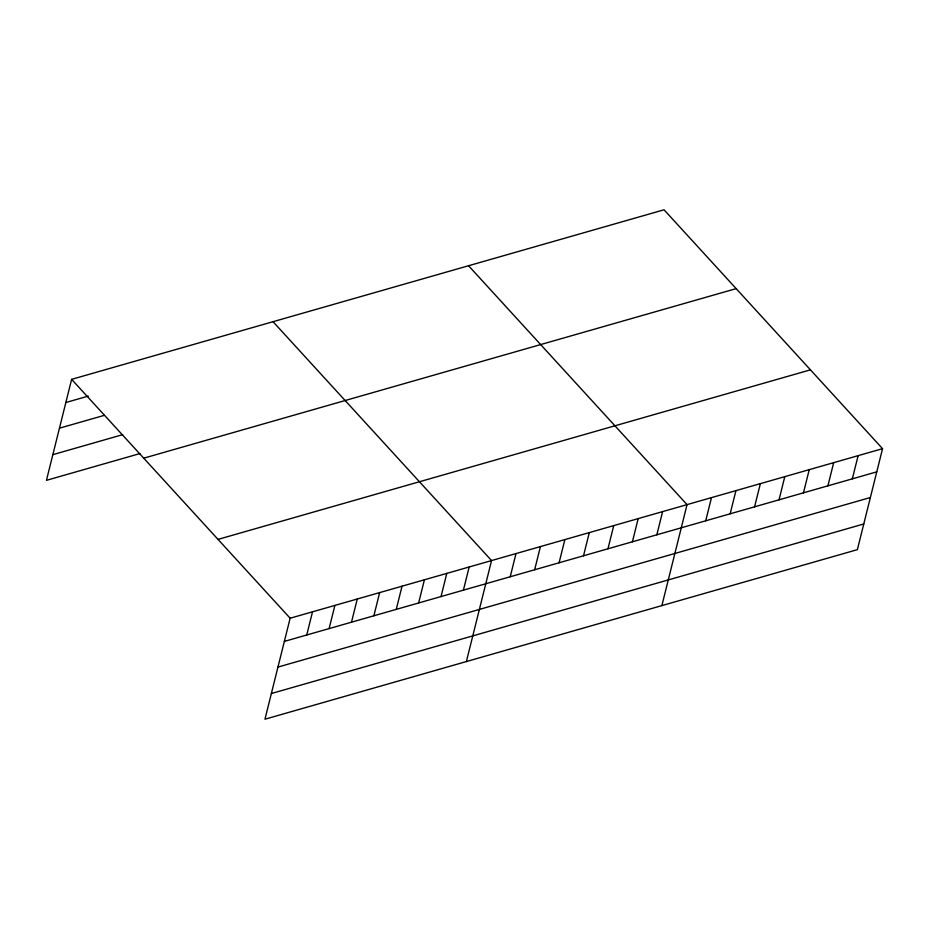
<?xml version="1.0" encoding="UTF-8"?>
<svg xmlns="http://www.w3.org/2000/svg" width="929" height="929" viewBox="0 0 929 929"><rect width="100%" height="100%" fill="white"/><g stroke="black" fill="none" stroke-linecap="round" stroke-linejoin="round"><path stroke-width="1.39" d="M71.626 379.346L290.138 618.226L264.951 719.209L857.374 549.654L882.55 448.672L664.049 209.791L71.626 379.346L46.45 480.328L139.919 453.573M306.733 634.995L312.516 611.816M329.11 628.585L334.893 605.418M351.499 622.186L357.27 599.008M373.876 615.776L379.659 592.609M396.253 609.378L402.036 586.199M418.631 602.967L424.414 579.789M441.02 596.569L446.791 573.39M463.397 590.159L469.18 566.98M466.381 661.564L491.557 560.582L273.045 321.701M510.218 576.758L515.99 553.579M534.651 569.767L540.434 546.589M559.084 562.777L564.867 539.598M583.528 555.774L589.3 532.607M607.961 548.784L613.744 525.605M632.405 541.793L638.177 518.614M656.838 534.79L662.621 511.624M661.878 605.603L687.054 504.633L468.541 265.74M705.715 520.809L711.486 497.63M730.148 513.818L735.931 490.64M754.58 506.816L760.363 483.649M779.025 499.825L784.796 476.647M803.457 492.834L809.24 469.656M827.902 485.844L833.673 462.665M852.334 478.841L858.117 455.674M65.854 402.512L88.232 396.114M59.444 428.188L104.211 415.379M52.848 454.653L122.628 434.679M143.74 458.171L736.151 288.629M218.025 539.389L810.448 369.847M290.138 618.226L882.55 448.672M284.355 641.405L876.767 471.851M277.957 667.08L870.368 497.526M271.361 693.533L863.773 523.979"/></g></svg>
